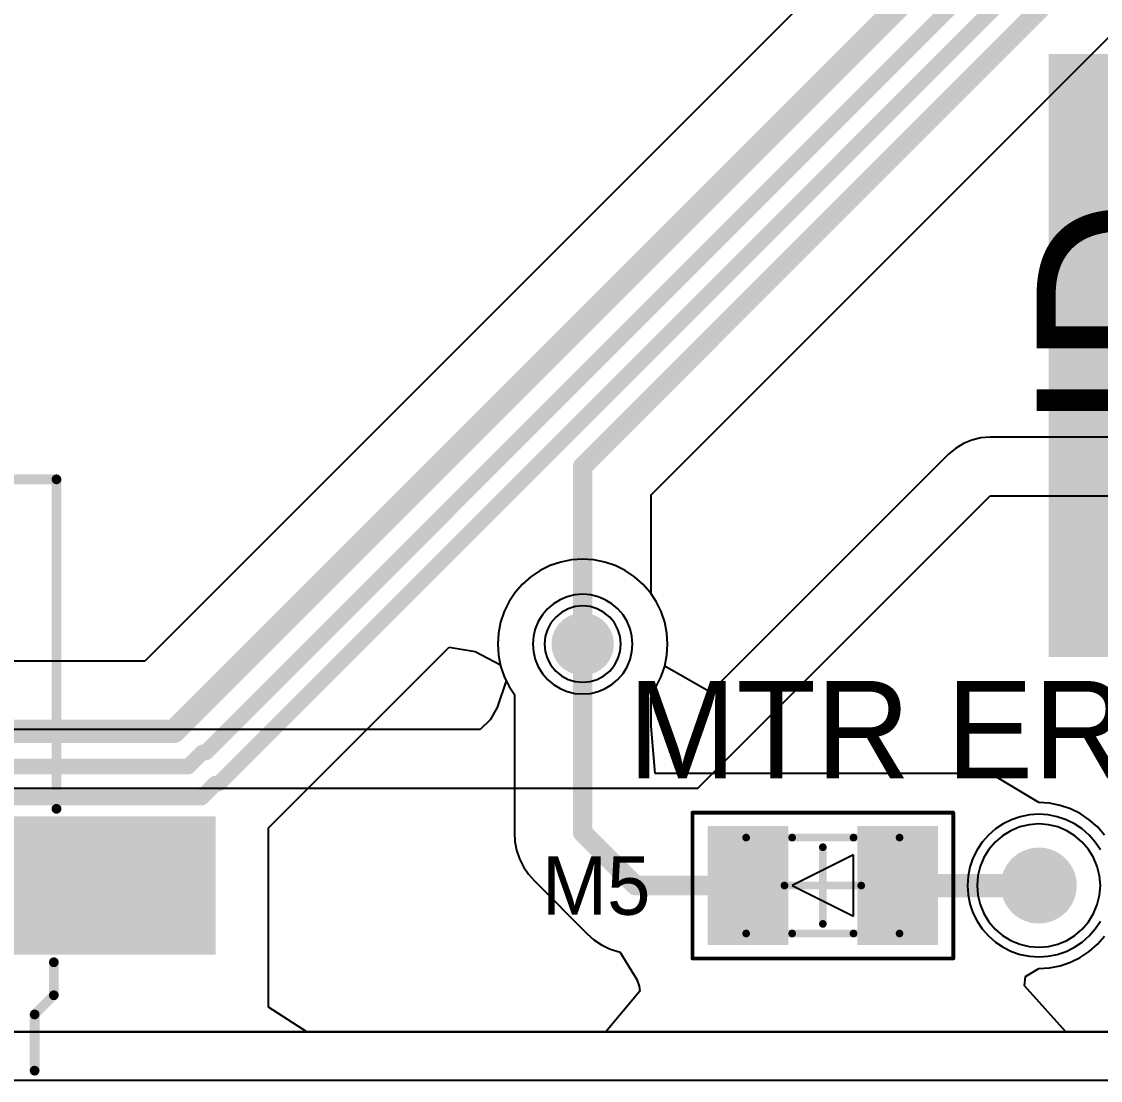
# Model space of a CAD drawing. Header units: millimetres. Extents: x 5.97 to 14.78, y 3.86 to 11.35.
# Drawn here: x 11.038 to 11.592, y 5.43 to 5.973 of the extents above; entities that cross this region are included whole.
import ezdxf

# ---------------------------------------------------------------- set-up
doc = ezdxf.new("R2010")
doc.units = ezdxf.units.MM
doc.header["$MEASUREMENT"] = 0
for name, color, linetype in [('BottomLayer', 5, 'Continuous'), ('Mechanical13', 56, 'Continuous'), ('Mechanical15', 56, 'Continuous'), ('Mechanical2', 216, 'Continuous'), ('MidLayer1', 16, 'Continuous'), ('MidLayer2', 76, 'Continuous'), ('MultiLayer', 9, 'Continuous'), ('TopLayer', 1, 'Continuous'), ('TopOverlay', 2, 'Continuous'), ('TopPaste', 8, 'Continuous'), ('TopSolder', 216, 'Continuous')]:
    doc.layers.add(name, color=color, linetype=linetype)

# ---------------------------------------------------------------- blocks, each defined once
blk = doc.blocks.new('M_____43045_0610_167')
at = {"layer": 'TopLayer'}
blk.add_solid([(0.67717, -0.03248), (0.67717, 0.03248), (0.54213, -0.03248), (0.54213, 0.03248)], dxfattribs=at)
at = {"layer": 'TopOverlay', "const_width": 0.005}
for points in [[(0.49606, 0.20844), (0.59843, 0.20844)], [(0.59843, 0.03937), (0.59843, 0.20844)], [(0.59706, -0.05631), (0.59706, -0.03937)], [(0.58721, -0.06615), (0.59706, -0.05631)], [(0.58721, -0.095), (0.58721, -0.06615)]]:
    blk.add_lwpolyline(points, dxfattribs=at)
at = {"layer": 'TopOverlay', "const_width": 0.0025}
for points in [[(0.59718, 0.20844, 1), (0.59968, 0.20844, 1)], [(0.59718, 0.20844, 1), (0.59968, 0.20844, 1)], [(0.59718, 0.03937, 1), (0.59968, 0.03937, 1)], [(0.59581, -0.03937, 1), (0.59831, -0.03937, 1)], [(0.59581, -0.05631, 1), (0.59831, -0.05631, 1)], [(0.59581, -0.05631, 1), (0.59831, -0.05631, 1)], [(0.58596, -0.06615, 1), (0.58846, -0.06615, 1)], [(0.58596, -0.06615, 1), (0.58846, -0.06615, 1)], [(0.58596, -0.095, 1), (0.58846, -0.095, 1)]]:
    blk.add_lwpolyline(points, format="xyb", close=True, dxfattribs=at)
at = {"layer": 'TopPaste'}
blk.add_solid([(0.68017, -0.03548), (0.68017, 0.03548), (0.53913, -0.03548), (0.53913, 0.03548)], dxfattribs=at)
at = {"layer": 'TopSolder'}
blk.add_solid([(0.67967, -0.03498), (0.67967, 0.03498), (0.53963, -0.03498), (0.53963, 0.03498)], dxfattribs=at)
blk = doc.blocks.new('0805LED_RED_168')
at = {"layer": 'Mechanical13', "const_width": 0.00394}
for points in [[(-0.03937, 0.02461), (-0.03937, -0.02461)], [(0.03937, 0.02461), (-0.03937, 0.02461)], [(0.03937, 0.02461), (0.03937, -0.02461)], [(0.03937, -0.02461), (-0.03937, -0.02461)]]:
    blk.add_lwpolyline(points, dxfattribs=at)
at = {"layer": 'Mechanical13', "const_width": 0.00197}
for points in [[(-0.04035, 0.02461, 1), (-0.03839, 0.02461, 1)], [(-0.04035, 0.02461, 1), (-0.03839, 0.02461, 1)], [(0.03839, 0.02461, 1), (0.04035, 0.02461, 1)], [(0.03839, 0.02461, 1), (0.04035, 0.02461, 1)], [(-0.04035, -0.02461, 1), (-0.03839, -0.02461, 1)], [(-0.04035, -0.02461, 1), (-0.03839, -0.02461, 1)], [(0.03839, -0.02461, 1), (0.04035, -0.02461, 1)], [(0.03839, -0.02461, 1), (0.04035, -0.02461, 1)]]:
    blk.add_lwpolyline(points, format="xyb", close=True, dxfattribs=at)
at = {"layer": 'Mechanical15'}
for points, const_width in [([(-0.06693, 0.0374), (-0.06693, -0.0374)], 0.00197), ([(0.06693, 0.0374), (-0.06693, 0.0374)], 0.00197), ([(0.06693, 0.0374), (0.06693, -0.0374)], 0.00197), ([(0, 0.01969), (0, -0.01969)], 0.00394), ([(0.01969, 0), (-0.01969, 0)], 0.00394), ([(0.06693, -0.0374), (-0.06693, -0.0374)], 0.00197)]:
    blk.add_lwpolyline(points, dxfattribs=dict(at, const_width=const_width))
for points, const_width in [([(-0.06742, 0.0374, 1), (-0.06644, 0.0374, 1)], 0.000984), ([(-0.06742, 0.0374, 1), (-0.06644, 0.0374, 1)], 0.000984), ([(0.06644, 0.0374, 1), (0.06742, 0.0374, 1)], 0.000984), ([(0.06644, 0.0374, 1), (0.06742, 0.0374, 1)], 0.000984), ([(-0.00098, 0.01969, 1), (0.00098, 0.01969, 1)], 0.00197), ([(-0.02067, 0, 1), (-0.0187, 0, 1)], 0.00197), ([(0.0187, 0, 1), (0.02067, 0, 1)], 0.00197), ([(-0.00098, -0.01969, 1), (0.00098, -0.01969, 1)], 0.00197), ([(-0.06742, -0.0374, 1), (-0.06644, -0.0374, 1)], 0.000984), ([(-0.06742, -0.0374, 1), (-0.06644, -0.0374, 1)], 0.000984), ([(0.06644, -0.0374, 1), (0.06742, -0.0374, 1)], 0.000984), ([(0.06644, -0.0374, 1), (0.06742, -0.0374, 1)], 0.000984)]:
    blk.add_lwpolyline(points, format="xyb", close=True, dxfattribs=dict(at, const_width=const_width))
at = {"layer": 'TopLayer'}
for points in [[(-0.02067, -0.02756), (-0.02067, 0.02756), (-0.0561, -0.02756), (-0.0561, 0.02756)], [(0.0561, -0.02756), (0.0561, 0.02756), (0.02067, -0.02756), (0.02067, 0.02756)]]:
    blk.add_solid(points, dxfattribs=at)
at = {"layer": 'TopOverlay'}
for p, q in [((-0.01575, 0.01575), (-0.01575, -0.01575)), ((0.01575, 0), (-0.01575, 0.01575)), ((-0.01575, -0.01575), (0.01575, 0))]:
    blk.add_line(p, q, dxfattribs=at)
at = {"layer": 'TopOverlay', "const_width": 0.00394}
for points in [[(0.01575, 0.02461), (-0.01575, 0.02461)], [(0.01575, -0.02461), (-0.01575, -0.02461)]]:
    blk.add_lwpolyline(points, dxfattribs=at)
at = {"layer": 'TopOverlay', "const_width": 0.00197}
for points in [[(-0.01673, 0.02461, 1), (-0.01476, 0.02461, 1)], [(0.01476, 0.02461, 1), (0.01673, 0.02461, 1)], [(-0.01673, -0.02461, 1), (-0.01476, -0.02461, 1)], [(0.01476, -0.02461, 1), (0.01673, -0.02461, 1)]]:
    blk.add_lwpolyline(points, format="xyb", close=True, dxfattribs=at)
at = {"layer": 'TopPaste'}
for points in [[(-0.01767, -0.03056), (-0.01767, 0.03056), (-0.0591, -0.03056), (-0.0591, 0.03056)], [(0.0591, -0.03056), (0.0591, 0.03056), (0.01767, -0.03056), (0.01767, 0.03056)]]:
    blk.add_solid(points, dxfattribs=at)
at = {"layer": 'TopSolder'}
for points in [[(-0.01817, -0.03006), (-0.01817, 0.03006), (-0.0586, -0.03006), (-0.0586, 0.03006)], [(0.0586, -0.03006), (0.0586, 0.03006), (0.01817, -0.03006), (0.01817, 0.03006)]]:
    blk.add_solid(points, dxfattribs=at)

msp = doc.modelspace()

# ---------------------------------------------------------------- linework, layer by layer
at = {"layer": 'BottomLayer'}
for p, q in [((11.5257, 5.75862), (11.52134, 5.75681)), ((11.53029, 5.75972), (11.5257, 5.75862)), ((11.535, 5.76009), (11.53029, 5.75972)), ((11.77669, 5.76009), (11.535, 5.76009)), ((11.51731, 5.75435), (11.51372, 5.75128)), ((11.52134, 5.75681), (11.51731, 5.75435)), ((11.51372, 5.75128), (11.39195, 5.6295)), ((11.385, 5.58), (11.535, 5.73)), ((11.535, 5.73), (11.79, 5.73)), ((11.32592, 5.69749), (11.32023, 5.69712)), ((11.33161, 5.69712), (11.32592, 5.69749)), ((11.30924, 5.69417), (11.30413, 5.69165)), ((11.31464, 5.696), (11.30924, 5.69417)), ((11.32023, 5.69712), (11.31464, 5.696)), ((11.33721, 5.696), (11.33161, 5.69712)), ((11.34261, 5.69417), (11.33721, 5.696)), ((11.34772, 5.69165), (11.34261, 5.69417)), ((11.29939, 5.68848), (11.2951, 5.68472)), ((11.30413, 5.69165), (11.29939, 5.68848)), ((11.35246, 5.68848), (11.34772, 5.69165)), ((11.35675, 5.68472), (11.35246, 5.68848)), ((11.2951, 5.68472), (11.29134, 5.68043)), ((11.36051, 5.68043), (11.35675, 5.68472)), ((11.28817, 5.67569), (11.28565, 5.67058)), ((11.29134, 5.68043), (11.28817, 5.67569)), ((11.36368, 5.67569), (11.36051, 5.68043)), ((11.3662, 5.67058), (11.36368, 5.67569)), ((11.28565, 5.67058), (11.28382, 5.66518)), ((11.36803, 5.66518), (11.3662, 5.67058)), ((11.28382, 5.66518), (11.2827, 5.65959)), ((11.36914, 5.65959), (11.36803, 5.66518)), ((11.2827, 5.65959), (11.28233, 5.6539)), ((11.36952, 5.6539), (11.36914, 5.65959)), ((11.28233, 5.6539), (11.2827, 5.64821)), ((11.36914, 5.64821), (11.36952, 5.6539)), ((11.2827, 5.64821), (11.28382, 5.64261)), ((11.36803, 5.64261), (11.36914, 5.64821)), ((11.28382, 5.64261), (11.28565, 5.63721)), ((11.38937, 5.63036), (11.36803, 5.64261)), ((11.28565, 5.63721), (11.28669, 5.63509)), ((11.28669, 5.63509), (11.28206, 5.6214)), ((11.39195, 5.6295), (11.38937, 5.63036)), ((11.28206, 5.6214), (11.27844, 5.61507)), ((11.27844, 5.61507), (11.27323, 5.61009)), ((11.27323, 5.61009), (10.79509, 5.61009)), ((10.77401, 5.58), (11.385, 5.58)), ((11.55053, 5.56533), (11.546, 5.56379)), ((11.55523, 5.56627), (11.55053, 5.56533)), ((11.56, 5.56658), (11.55523, 5.56627)), ((11.56477, 5.56627), (11.56, 5.56658)), ((11.56947, 5.56533), (11.56477, 5.56627)), ((11.574, 5.56379), (11.56947, 5.56533)), ((11.53773, 5.55902), (11.53413, 5.55586)), ((11.54171, 5.56168), (11.53773, 5.55902)), ((11.546, 5.56379), (11.54171, 5.56168)), ((11.57829, 5.56168), (11.574, 5.56379)), ((11.58227, 5.55902), (11.57829, 5.56168)), ((11.58586, 5.55586), (11.58227, 5.55902)), ((11.53413, 5.55586), (11.53098, 5.55227)), ((11.58902, 5.55227), (11.58586, 5.55586)), ((11.52832, 5.54829), (11.52621, 5.544)), ((11.53098, 5.55227), (11.52832, 5.54829)), ((11.59168, 5.54829), (11.58902, 5.55227)), ((11.52621, 5.544), (11.52467, 5.53947)), ((11.52467, 5.53947), (11.52373, 5.53477)), ((11.52373, 5.53477), (11.52342, 5.53)), ((11.52342, 5.53), (11.52373, 5.52523)), ((11.52373, 5.52523), (11.52467, 5.52053)), ((11.52467, 5.52053), (11.52621, 5.516)), ((11.52621, 5.516), (11.52832, 5.51171)), ((11.52832, 5.51171), (11.53098, 5.50773)), ((11.58902, 5.50773), (11.59168, 5.51171)), ((11.53098, 5.50773), (11.53413, 5.50414)), ((11.53413, 5.50414), (11.53773, 5.50098)), ((11.58227, 5.50098), (11.58586, 5.50414)), ((11.58586, 5.50414), (11.58902, 5.50773)), ((11.53773, 5.50098), (11.54171, 5.49832)), ((11.54171, 5.49832), (11.546, 5.49621)), ((11.574, 5.49621), (11.57829, 5.49832)), ((11.57829, 5.49832), (11.58227, 5.50098)), ((11.546, 5.49621), (11.55053, 5.49467)), ((11.55053, 5.49467), (11.55523, 5.49373)), ((11.55523, 5.49373), (11.56, 5.49342)), ((11.56, 5.49342), (11.56477, 5.49373)), ((11.56477, 5.49373), (11.56947, 5.49467)), ((11.56947, 5.49467), (11.574, 5.49621)), ((11.645, 5.455), (8.88742, 5.455))]:
    msp.add_line(p, q, dxfattribs=at)
for points, const_width in [([(11.31917, 5.6539, 1), (11.33267, 5.6539, 1)], 0.0135), ([(11.55375, 5.53, 1), (11.56625, 5.53, 1)], 0.0125)]:
    msp.add_lwpolyline(points, format="xyb", close=True, dxfattribs=dict(at, const_width=const_width))
at = {"layer": 'Mechanical2'}
msp.add_solid([(11.56506, 5.64732), (12.17412, 5.64732), (11.56506, 5.95677), (12.17412, 5.95677)], dxfattribs=at)
at = {"layer": 'MidLayer1'}
for p, q in [((11.31504, 5.67019), (11.31207, 5.66775)), ((11.31843, 5.672), (11.31504, 5.67019)), ((11.3221, 5.67311), (11.31843, 5.672)), ((11.32592, 5.67349), (11.3221, 5.67311)), ((11.32975, 5.67311), (11.32592, 5.67349)), ((11.33342, 5.672), (11.32975, 5.67311)), ((11.33681, 5.67019), (11.33342, 5.672)), ((11.33978, 5.66775), (11.33681, 5.67019)), ((11.30963, 5.66478), (11.30782, 5.66139)), ((11.31207, 5.66775), (11.30963, 5.66478)), ((11.34222, 5.66478), (11.33978, 5.66775)), ((11.34403, 5.66139), (11.34222, 5.66478)), ((11.30782, 5.66139), (11.30671, 5.65772)), ((11.34514, 5.65772), (11.34403, 5.66139)), ((11.30671, 5.65772), (11.30633, 5.6539)), ((11.30633, 5.6539), (11.30671, 5.65007)), ((11.34552, 5.6539), (11.34514, 5.65772)), ((11.34514, 5.65007), (11.34552, 5.6539)), ((11.30671, 5.65007), (11.30782, 5.6464)), ((11.34403, 5.6464), (11.34514, 5.65007)), ((11.30782, 5.6464), (11.30963, 5.64301)), ((11.30963, 5.64301), (11.31207, 5.64004)), ((11.33978, 5.64004), (11.34222, 5.64301)), ((11.34222, 5.64301), (11.34403, 5.6464)), ((11.31207, 5.64004), (11.31504, 5.6376)), ((11.31504, 5.6376), (11.31843, 5.63579)), ((11.33342, 5.63579), (11.33681, 5.6376)), ((11.33681, 5.6376), (11.33978, 5.64004)), ((11.31843, 5.63579), (11.3221, 5.63468)), ((11.3221, 5.63468), (11.32592, 5.6343)), ((11.32592, 5.6343), (11.32975, 5.63468)), ((11.32975, 5.63468), (11.33342, 5.63579)), ((11.55024, 5.56005), (11.54565, 5.55815)), ((11.55506, 5.56121), (11.55024, 5.56005)), ((11.56, 5.5616), (11.55506, 5.56121)), ((11.56494, 5.56121), (11.56, 5.5616)), ((11.56976, 5.56005), (11.56494, 5.56121)), ((11.57434, 5.55815), (11.56976, 5.56005)), ((11.54143, 5.55556), (11.53766, 5.55234)), ((11.54565, 5.55815), (11.54143, 5.55556)), ((11.57857, 5.55556), (11.57434, 5.55815)), ((11.58234, 5.55234), (11.57857, 5.55556)), ((11.53444, 5.54857), (11.53185, 5.54434)), ((11.53766, 5.55234), (11.53444, 5.54857)), ((11.58556, 5.54857), (11.58234, 5.55234)), ((11.58815, 5.54434), (11.58556, 5.54857)), ((11.53185, 5.54434), (11.52995, 5.53976)), ((11.59005, 5.53976), (11.58815, 5.54434)), ((11.52995, 5.53976), (11.52879, 5.53494)), ((11.59121, 5.53494), (11.59005, 5.53976)), ((11.52879, 5.53494), (11.5284, 5.53)), ((11.5916, 5.53), (11.59121, 5.53494)), ((11.5284, 5.53), (11.52879, 5.52506)), ((11.59121, 5.52506), (11.5916, 5.53)), ((11.52879, 5.52506), (11.52995, 5.52024)), ((11.52995, 5.52024), (11.53185, 5.51566)), ((11.58815, 5.51566), (11.59005, 5.52024)), ((11.59005, 5.52024), (11.59121, 5.52506)), ((11.53185, 5.51566), (11.53444, 5.51143)), ((11.58556, 5.51143), (11.58815, 5.51566)), ((11.53444, 5.51143), (11.53766, 5.50766)), ((11.58234, 5.50766), (11.58556, 5.51143)), ((11.53766, 5.50766), (11.54143, 5.50444)), ((11.54143, 5.50444), (11.54565, 5.50185)), ((11.57434, 5.50185), (11.57857, 5.50444)), ((11.57857, 5.50444), (11.58234, 5.50766)), ((11.54565, 5.50185), (11.55024, 5.49995)), ((11.55024, 5.49995), (11.55506, 5.49879)), ((11.55506, 5.49879), (11.56, 5.4984)), ((11.56, 5.4984), (11.56494, 5.49879)), ((11.56494, 5.49879), (11.56976, 5.49995)), ((11.56976, 5.49995), (11.57434, 5.50185)), ((11.645, 5.455), (8.85211, 5.455))]:
    msp.add_line(p, q, dxfattribs=at)
for points, const_width in [([(11.31917, 5.6539, 1), (11.33267, 5.6539, 1)], 0.0135), ([(11.55025, 5.53, 1), (11.56975, 5.53, 1)], 0.0195)]:
    msp.add_lwpolyline(points, format="xyb", close=True, dxfattribs=dict(at, const_width=const_width))
at = {"layer": 'MidLayer2'}
for p, q in [((11.31431, 5.67669), (11.31089, 5.67459)), ((11.31802, 5.67822), (11.31431, 5.67669)), ((11.32192, 5.67916), (11.31802, 5.67822)), ((11.32592, 5.67947), (11.32192, 5.67916)), ((11.32993, 5.67916), (11.32592, 5.67947)), ((11.33383, 5.67822), (11.32993, 5.67916)), ((11.33754, 5.67669), (11.33383, 5.67822)), ((11.34096, 5.67459), (11.33754, 5.67669)), ((11.30784, 5.67198), (11.30523, 5.66893)), ((11.31089, 5.67459), (11.30784, 5.67198)), ((11.34401, 5.67198), (11.34096, 5.67459)), ((11.34662, 5.66893), (11.34401, 5.67198)), ((11.30313, 5.66551), (11.3016, 5.6618)), ((11.30523, 5.66893), (11.30313, 5.66551)), ((11.34872, 5.66551), (11.34662, 5.66893)), ((11.35025, 5.6618), (11.34872, 5.66551)), ((11.3016, 5.6618), (11.30066, 5.6579)), ((11.35119, 5.6579), (11.35025, 5.6618)), ((11.30066, 5.6579), (11.30035, 5.6539)), ((11.30035, 5.6539), (11.30066, 5.64989)), ((11.3515, 5.6539), (11.35119, 5.6579)), ((11.35119, 5.64989), (11.3515, 5.6539)), ((11.30066, 5.64989), (11.3016, 5.64599)), ((11.35025, 5.64599), (11.35119, 5.64989)), ((11.3016, 5.64599), (11.30313, 5.64228)), ((11.30313, 5.64228), (11.30523, 5.63886)), ((11.34662, 5.63886), (11.34872, 5.64228)), ((11.34872, 5.64228), (11.35025, 5.64599)), ((11.30523, 5.63886), (11.30784, 5.63581)), ((11.34401, 5.63581), (11.34662, 5.63886)), ((11.30784, 5.63581), (11.31089, 5.6332)), ((11.31089, 5.6332), (11.31431, 5.6311)), ((11.31431, 5.6311), (11.31802, 5.62957)), ((11.33383, 5.62957), (11.33754, 5.6311)), ((11.33754, 5.6311), (11.34096, 5.6332)), ((11.34096, 5.6332), (11.34401, 5.63581)), ((11.31802, 5.62957), (11.32192, 5.62863)), ((11.32192, 5.62863), (11.32592, 5.62832)), ((11.32592, 5.62832), (11.32993, 5.62863)), ((11.32993, 5.62863), (11.33383, 5.62957)), ((11.645, 5.455), (8.785, 5.455))]:
    msp.add_line(p, q, dxfattribs=at)
for points, const_width in [([(11.31917, 5.6539, 1), (11.33267, 5.6539, 1)], 0.0135), ([(11.55025, 5.53, 1), (11.56975, 5.53, 1)], 0.0195)]:
    msp.add_lwpolyline(points, format="xyb", close=True, dxfattribs=dict(at, const_width=const_width))
at = {"layer": 'MultiLayer'}
for p, q in [((8.785, 5.455), (11.645, 5.455)), ((11.695, 5.43), (8.735, 5.43))]:
    msp.add_line(p, q, dxfattribs=at)
for points, const_width in [([(11.31917, 5.6539, 1), (11.33267, 5.6539, 1)], 0.0135), ([(11.55025, 5.53, 1), (11.56975, 5.53, 1)], 0.0195)]:
    msp.add_lwpolyline(points, format="xyb", close=True, dxfattribs=dict(at, const_width=const_width))
at = {"layer": 'TopLayer'}
for p, q in [((11.361, 5.73047), (11.76097, 6.13045)), ((11.45521, 5.9992), (11.10122, 5.64521)), ((11.361, 5.6797), (11.361, 5.73047)), ((11.36368, 5.67569), (11.361, 5.6797)), ((11.3662, 5.67058), (11.36368, 5.67569)), ((11.36803, 5.66518), (11.3662, 5.67058)), ((11.36914, 5.65959), (11.36803, 5.66518)), ((11.36952, 5.6539), (11.36914, 5.65959)), ((11.36914, 5.64821), (11.36952, 5.6539)), ((11.16462, 5.55955), (11.25741, 5.65234)), ((11.25741, 5.65234), (11.27072, 5.65017)), ((11.27072, 5.65017), (11.28369, 5.64326)), ((11.36803, 5.64261), (11.36914, 5.64821)), ((11.10122, 5.64521), (10.98929, 5.64521)), ((11.28369, 5.64326), (11.28382, 5.64261)), ((11.28382, 5.64261), (11.28565, 5.63721)), ((11.3662, 5.63721), (11.36803, 5.64261)), ((11.28565, 5.63721), (11.28817, 5.6321)), ((11.36368, 5.6321), (11.3662, 5.63721)), ((11.28817, 5.6321), (11.29085, 5.62809)), ((11.361, 5.62809), (11.36368, 5.6321)), ((11.29085, 5.62809), (11.29085, 5.55716)), ((11.361, 5.6117), (11.361, 5.62809)), ((11.36308, 5.58756), (11.361, 5.6117)), ((11.53529, 5.58756), (11.36308, 5.58756)), ((11.56, 5.57259), (11.53529, 5.58756)), ((11.53529, 5.58756), (11.53529, 5.58756)), ((11.56556, 5.57223), (11.56, 5.57259)), ((11.57102, 5.57114), (11.56556, 5.57223)), ((11.5763, 5.56935), (11.57102, 5.57114)), ((11.5813, 5.56689), (11.5763, 5.56935)), ((11.58593, 5.56379), (11.5813, 5.56689)), ((11.16462, 5.46752), (11.16462, 5.55955)), ((11.59012, 5.56012), (11.58593, 5.56379)), ((11.59379, 5.55593), (11.59012, 5.56012)), ((11.29085, 5.55716), (11.29115, 5.55258)), ((11.29115, 5.55258), (11.29204, 5.54808)), ((11.29204, 5.54808), (11.29352, 5.54373)), ((11.29352, 5.54373), (11.29555, 5.53962)), ((11.29555, 5.53962), (11.2981, 5.5358)), ((11.2981, 5.5358), (11.30112, 5.53235)), ((11.30112, 5.53235), (11.32828, 5.5052)), ((11.32828, 5.5052), (11.33173, 5.50217)), ((11.59012, 5.49988), (11.59379, 5.50407)), ((11.33173, 5.50217), (11.33554, 5.49962)), ((11.33554, 5.49962), (11.33966, 5.49759)), ((11.58593, 5.49621), (11.59012, 5.49988)), ((11.33966, 5.49759), (11.344, 5.49612)), ((11.344, 5.49612), (11.345, 5.49592)), ((11.345, 5.49592), (11.35366, 5.48175)), ((11.5763, 5.49065), (11.5813, 5.49311)), ((11.5813, 5.49311), (11.58593, 5.49621)), ((11.55316, 5.48327), (11.56, 5.48741)), ((11.56, 5.48741), (11.56556, 5.48777)), ((11.56556, 5.48777), (11.57102, 5.48886)), ((11.57102, 5.48886), (11.5763, 5.49065)), ((11.35366, 5.48175), (11.35496, 5.47834)), ((11.55262, 5.47856), (11.55316, 5.48327)), ((11.35496, 5.47834), (11.35524, 5.47588)), ((11.57386, 5.455), (11.55262, 5.47856)), ((11.35524, 5.47588), (11.33778, 5.455)), ((11.18443, 5.455), (11.16462, 5.46752)), ((11.33778, 5.455), (11.18443, 5.455)), ((11.62752, 5.455), (11.57386, 5.455))]:
    msp.add_line(p, q, dxfattribs=at)
for points, const_width in [([(11.13257, 5.59832), (11.817, 6.28274)], 0.008), ([(11.1392, 5.58232), (11.833, 6.27612)], 0.008), ([(11.32592, 5.745), (11.85, 6.26908)], 0.01), ([(11.11616, 5.60913), (11.505, 5.99797)], 0.012), ([(11.32592, 5.6539), (11.32592, 5.745)], 0.01), ([(11.32592, 5.55716), (11.32592, 5.6539)], 0.01), ([(10.09027, 5.60913), (11.11616, 5.60913)], 0.012), ([(11.12362, 5.59113), (11.1308, 5.59832)], 0.008), ([(11.1308, 5.59832), (11.13257, 5.59832)], 0.008), ([(10.09773, 5.59113), (11.12362, 5.59113)], 0.008), ([(11.13025, 5.57513), (11.13743, 5.58232)], 0.008), ([(11.13743, 5.58232), (11.1392, 5.58232)], 0.008), ([(10.10436, 5.57513), (11.13025, 5.57513)], 0.008), ([(11.32592, 5.55716), (11.35308, 5.53)], 0.01), ([(11.35308, 5.53), (11.4108, 5.53)], 0.01), ([(11.48757, 5.53), (11.56, 5.53)], 0.012)]:
    msp.add_lwpolyline(points, dxfattribs=dict(at, const_width=const_width))
for points, const_width in [([(11.32342, 5.745, 1), (11.32842, 5.745, 1)], 0.005), ([(11.32342, 5.745, 1), (11.32842, 5.745, 1)], 0.005), ([(11.31917, 5.6539, 1), (11.33267, 5.6539, 1)], 0.0135), ([(11.32342, 5.6539, 1), (11.32842, 5.6539, 1)], 0.005), ([(11.32342, 5.6539, 1), (11.32842, 5.6539, 1)], 0.005), ([(11.11316, 5.60913, 1), (11.11916, 5.60913, 1)], 0.006), ([(11.11316, 5.60913, 1), (11.11916, 5.60913, 1)], 0.006), ([(11.1288, 5.59832, 1), (11.1328, 5.59832, 1)], 0.004), ([(11.1288, 5.59832, 1), (11.1328, 5.59832, 1)], 0.004), ([(11.13057, 5.59832, 1), (11.13457, 5.59832, 1)], 0.004), ([(11.13057, 5.59832, 1), (11.13457, 5.59832, 1)], 0.004), ([(11.12162, 5.59113, 1), (11.12562, 5.59113, 1)], 0.004), ([(11.12162, 5.59113, 1), (11.12562, 5.59113, 1)], 0.004), ([(11.13543, 5.58232, 1), (11.13943, 5.58232, 1)], 0.004), ([(11.13543, 5.58232, 1), (11.13943, 5.58232, 1)], 0.004), ([(11.1372, 5.58232, 1), (11.1412, 5.58232, 1)], 0.004), ([(11.1372, 5.58232, 1), (11.1412, 5.58232, 1)], 0.004), ([(11.12825, 5.57513, 1), (11.13225, 5.57513, 1)], 0.004), ([(11.12825, 5.57513, 1), (11.13225, 5.57513, 1)], 0.004), ([(11.32342, 5.55716, 1), (11.32842, 5.55716, 1)], 0.005), ([(11.32342, 5.55716, 1), (11.32842, 5.55716, 1)], 0.005), ([(11.55375, 5.53, 1), (11.56625, 5.53, 1)], 0.0125), ([(11.35058, 5.53, 1), (11.35558, 5.53, 1)], 0.005), ([(11.35058, 5.53, 1), (11.35558, 5.53, 1)], 0.005), ([(11.4083, 5.53, 1), (11.4133, 5.53, 1)], 0.005), ([(11.48457, 5.53, 1), (11.49057, 5.53, 1)], 0.006), ([(11.557, 5.53, 1), (11.563, 5.53, 1)], 0.006)]:
    msp.add_lwpolyline(points, format="xyb", close=True, dxfattribs=dict(at, const_width=const_width))
at = {"layer": 'TopSolder', "const_width": 0.016}
msp.add_lwpolyline([(11.31792, 5.6539, 1), (11.33392, 5.6539, 1)], format="xyb", close=True, dxfattribs=at)

# ---------------------------------------------------------------- block references
msp.add_blockref('M_____43045_0610_167', (10.45745, 5.53))
at = {"rotation": 180}
msp.add_blockref('0805LED_RED_168', (11.44918, 5.53), dxfattribs=at)

# ---------------------------------------------------------------- texts
at = {"layer": 'TopOverlay'}
msp.add_text('ID', height=0.09, rotation=-270, dxfattribs=at).set_placement((11.64889, 5.76235))
for s, height, p in [('MTR ERR', 0.05, (11.34918, 5.585)), ('M5', 0.03, (11.305, 5.515))]:
    msp.add_text(s, height=height, dxfattribs=at).set_placement(p)

doc.saveas('drawing.dxf')
